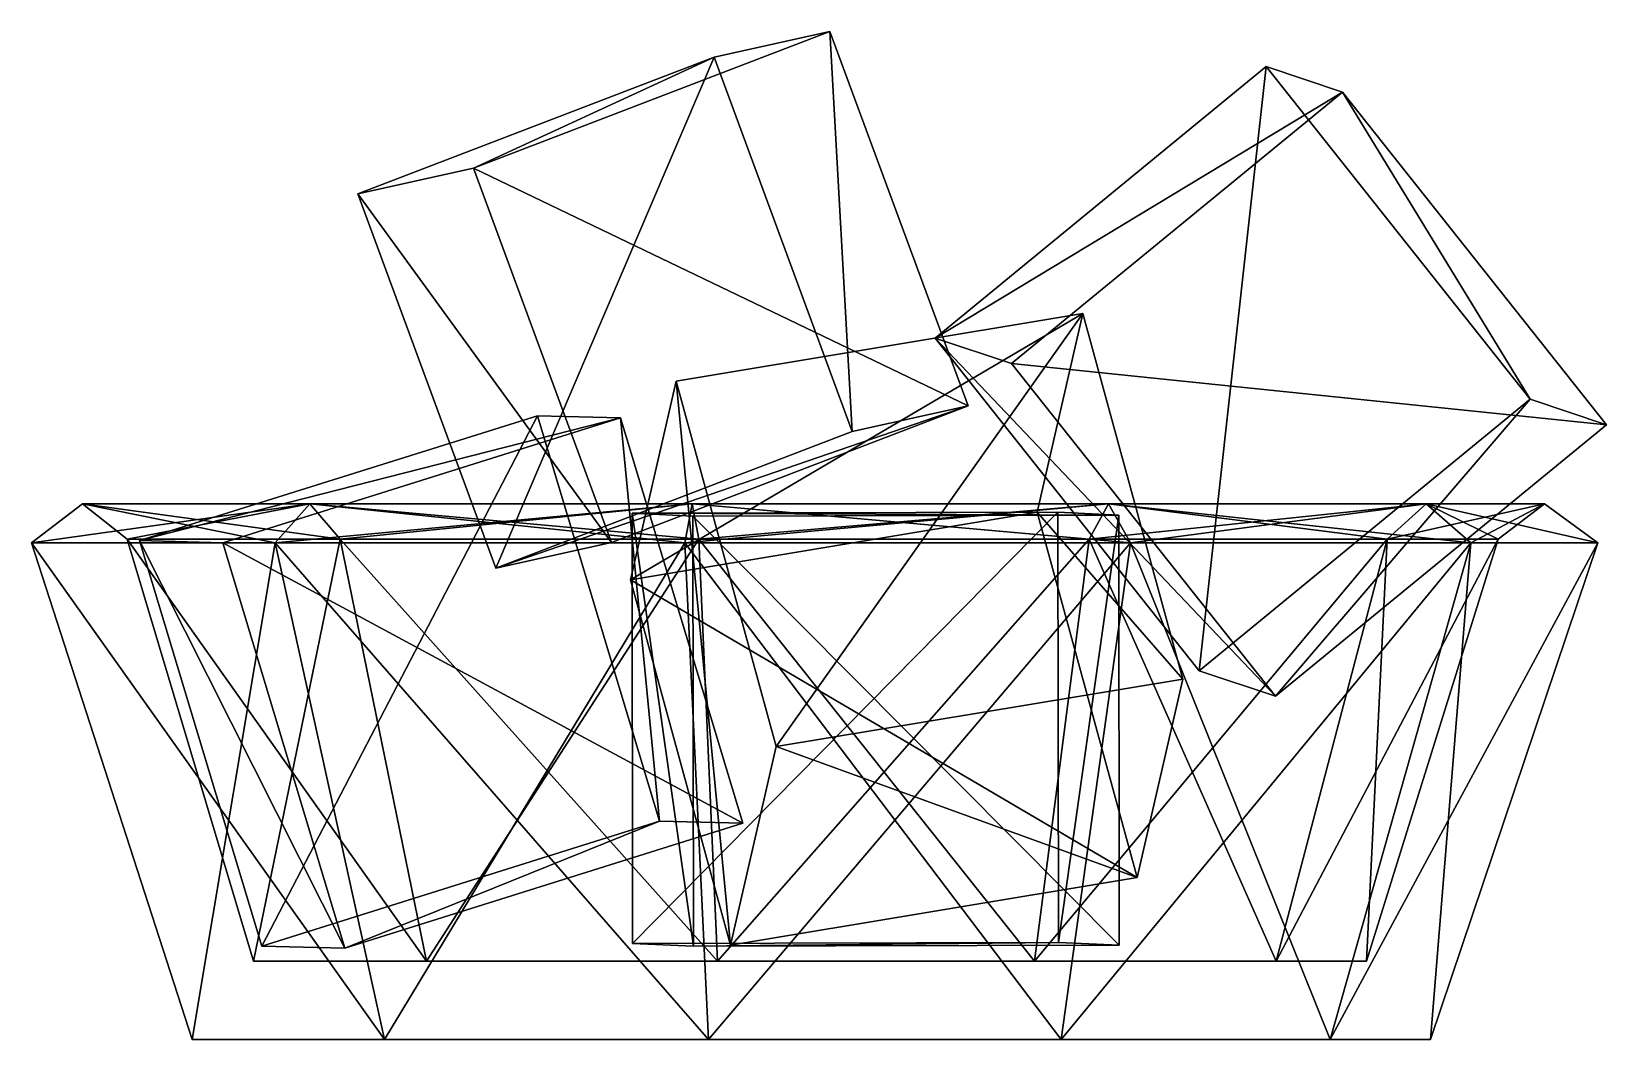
# Model space of a CAD drawing. Extents: x -44.4 to 46.7, y 0.6 to 58.9.
import ezdxf

# ---------------------------------------------------------------- set-up
doc = ezdxf.new("R2010")
doc.units = 0
for name, color, linetype in [('sugarcube', 250, 'CONTINUOUS'), ('sugarcube_2', 250, 'CONTINUOUS'), ('sugarcube_3', 250, 'CONTINUOUS'), ('sugarcube_4', 250, 'CONTINUOUS'), ('sugarcube_5', 250, 'CONTINUOUS'), ('sugarCup', 250, 'CONTINUOUS')]:
    doc.layers.add(name, color=color, linetype=linetype)

msp = doc.modelspace()

# ---------------------------------------------------------------- meshes
at = {"layer": 'sugarcube'}
mesh = msp.add_polyface(dxfattribs=at)
corners = [(3.107904, 35.770319, 33.926974), (-4.876331, 57.418966, 32.956982), (9.804953, 37.252176, 11.874618), (1.820719, 58.900823, 10.904625), (-10.804616, 29.346925, 5.084516), (-18.78885, 50.995572, 4.114524), (-17.501665, 27.865069, 27.136872), (-25.485899, 49.513715, 26.16688)]
mesh.append_faces([[corners[k] for k in face] for face in [(0, 1, 3), (2, 3, 5), (4, 5, 7), (6, 7, 1), (1, 7, 5), (6, 0, 2), (0, 3, 2), (2, 5, 4), (4, 7, 6), (6, 1, 0), (1, 5, 3), (6, 2, 4)]])
at = {"layer": 'sugarcube_2'}
mesh = msp.add_polyface(dxfattribs=at)
corners = [(-31.033977, 6.007974, 7.062093), (-38.096749, 29.457508, 5.531765), (-8.031864, 13.233608, 11.622609), (-15.094636, 36.683142, 10.092282), (-3.222981, 13.111719, -12.439084), (-10.285753, 36.561254, -13.969412), (-26.225094, 5.886085, -16.999601), (-33.287866, 29.335619, -18.529928)]
mesh.append_faces([[corners[k] for k in face] for face in [(0, 1, 3), (2, 3, 5), (4, 5, 7), (6, 7, 1), (1, 7, 5), (6, 0, 2), (0, 3, 2), (2, 5, 4), (4, 7, 6), (6, 1, 0), (1, 5, 3), (6, 2, 4)]])
at = {"layer": 'sugarcube_3'}
mesh = msp.add_polyface(dxfattribs=at)
corners = [(-9.587349, 6.166264, 24.986282), (-9.622193, 31.04312, 24.816639), (15.040679, 6.22472, 28.499788), (15.005835, 31.101575, 28.330145), (18.554499, 6.061699, 3.872275), (18.519655, 30.938554, 3.702632), (-6.073529, 6.003244, 0.358768), (-6.108374, 30.880099, 0.189126)]
mesh.append_faces([[corners[k] for k in face] for face in [(0, 1, 3), (2, 3, 5), (4, 5, 7), (6, 7, 1), (1, 7, 5), (6, 0, 2), (0, 3, 2), (2, 5, 4), (4, 7, 6), (6, 1, 0), (1, 5, 3), (6, 2, 4)]])
at = {"layer": 'sugarcube_4'}
mesh = msp.add_polyface(dxfattribs=at)
corners = [(23.179504, 21.932524, 20.718493), (7.90711, 41.175562, 16.800918), (42.315184, 37.630362, 23.226792), (27.04279, 56.8734, 19.309216), (46.727401, 36.15683, -1.211886), (31.455007, 55.399867, -5.129461), (27.591721, 20.458992, -3.720184), (12.319327, 39.702029, -7.637759)]
mesh.append_faces([[corners[k] for k in face] for face in [(0, 1, 3), (2, 3, 5), (4, 5, 7), (6, 7, 1), (1, 7, 5), (6, 0, 2), (0, 3, 2), (2, 5, 4), (4, 7, 6), (6, 1, 0), (1, 5, 3), (6, 2, 4)]])
at = {"layer": 'sugarcube_5'}
mesh = msp.add_polyface(dxfattribs=at)
corners = [(-3.93319, 6.064013, -19.866611), (-9.714399, 27.199587, -30.528019), (-1.298313, 17.545088, 1.465123), (-7.079523, 38.680662, -9.196286), (22.226897, 21.453149, -3.54407), (16.445688, 42.588723, -14.205479), (19.592021, 9.972074, -24.875803), (13.810812, 31.107648, -35.537212)]
mesh.append_faces([[corners[k] for k in face] for face in [(0, 1, 3), (2, 3, 5), (4, 5, 7), (6, 7, 1), (1, 7, 5), (6, 0, 2), (0, 3, 2), (2, 5, 4), (4, 7, 6), (6, 1, 0), (1, 5, 3), (6, 2, 4)]])
at = {"layer": 'sugarCup'}
mesh = msp.add_polyface(dxfattribs=at)
corners = [(36.547961, 0.611341), (46.223432, 29.331011), (43.139682, 31.592428), (40.467098, 29.536594), (32.847461, 5.134175), (30.746102, 0.611341, -19.75932), (38.885626, 29.331011, -24.990274), (36.29141, 31.592428, -23.323073), (34.043089, 29.536594, -21.878165), (27.633042, 5.134175, -17.758678), (15.182572, 0.611341, -33.245195), (19.201908, 29.331011, -42.046313), (17.920872, 31.592428, -39.241235), (16.81064, 29.536594, -36.810167), (13.645328, 5.134175, -29.879101), (-5.201317, 0.611341, -36.175956), (-6.57828, 29.331011, -45.752945), (-6.139417, 31.592428, -42.700582), (-5.759069, 29.536594, -40.055201), (-4.674681, 5.134175, -32.513121), (-23.933825, 0.611341, -27.621106), (-30.269911, 29.331011, -34.933339), (-28.250484, 31.592428, -32.602796), (-26.500314, 29.536594, -30.582992), (-21.510512, 5.134175, -24.824454), (-35.067512, 0.611341, -10.296751), (-44.351059, 29.331011, -13.022646), (-41.392222, 31.592428, -12.153853), (-38.827896, 29.536594, -11.400899), (-31.516908, 5.134175, -9.254199), (-35.067512, 0.611341, 10.296751), (-44.351059, 29.331011, 13.022646), (-41.392222, 31.592428, 12.153853), (-38.827896, 29.536594, 11.400899), (-31.516908, 5.134175, 9.254199), (-23.933825, 0.611341, 27.621106), (-30.269911, 29.331011, 34.933339), (-28.250484, 31.592428, 32.602796), (-26.500314, 29.536594, 30.582992), (-21.510512, 5.134175, 24.824454), (-5.201317, 0.611341, 36.175956), (-6.57828, 29.331011, 45.752945), (-6.139417, 31.592428, 42.700582), (-5.759069, 29.536594, 40.055201), (-4.674681, 5.134175, 32.513121), (15.182572, 0.611341, 33.245195), (19.201908, 29.331011, 42.046313), (17.920872, 31.592428, 39.241235), (16.81064, 29.536594, 36.810167), (13.645328, 5.134175, 29.879101), (30.746102, 0.611341, 19.75932), (38.885626, 29.331011, 24.990274), (36.29141, 31.592428, 23.323073), (34.043089, 29.536594, 21.878165), (27.633042, 5.134175, 17.758678), (0, 0), (0, 0), (0, 0), (0, 0), (0, 0)]
mesh.append_faces([[corners[k] for k in face] for face in [(0, 1, 6), (1, 2, 7), (2, 3, 8), (3, 4, 9), (5, 6, 11), (6, 7, 12), (7, 8, 13), (8, 9, 14), (10, 11, 16), (11, 12, 17), (12, 13, 18), (13, 14, 19), (15, 16, 21), (16, 17, 22), (17, 18, 23), (18, 19, 24), (20, 21, 26), (21, 22, 27), (22, 23, 28), (23, 24, 29), (25, 26, 31), (26, 27, 32), (27, 28, 33), (28, 29, 34), (30, 31, 36), (31, 32, 37), (32, 33, 38), (33, 34, 39), (35, 36, 41), (36, 37, 42), (37, 38, 43), (38, 39, 44), (40, 41, 46), (41, 42, 47), (42, 43, 48), (43, 44, 49), (45, 46, 51), (46, 47, 52), (47, 48, 53), (48, 49, 54), (50, 51, 1), (51, 52, 2), (52, 53, 3), (53, 54, 4), (14, 9, 44), (14, 24, 19), (44, 9, 4), (54, 49, 44), (44, 39, 34), (34, 29, 24), (0, 5, 10), (35, 0, 10), (50, 0, 35), (10, 15, 20), (35, 20, 25), (35, 40, 45), (0, 6, 5), (1, 7, 6), (2, 8, 7), (3, 9, 8), (5, 11, 10), (6, 12, 11), (7, 13, 12), (8, 14, 13), (10, 16, 15), (11, 17, 16), (12, 18, 17), (13, 19, 18), (15, 21, 20), (16, 22, 21), (17, 23, 22), (18, 24, 23), (20, 26, 25), (21, 27, 26), (22, 28, 27), (23, 29, 28), (25, 31, 30), (26, 32, 31), (27, 33, 32), (28, 34, 33), (30, 36, 35), (31, 37, 36), (32, 38, 37), (33, 39, 38), (35, 41, 40), (36, 42, 41), (37, 43, 42), (38, 44, 43), (40, 46, 45), (41, 47, 46), (42, 48, 47), (43, 49, 48), (45, 51, 50), (46, 52, 51), (47, 53, 52), (48, 54, 53), (50, 1, 0), (51, 2, 1), (52, 3, 2), (53, 4, 3), (14, 44, 24), (44, 4, 54), (44, 34, 24), (35, 10, 20), (50, 35, 45), (35, 25, 30)]])

doc.saveas('drawing.dxf')
